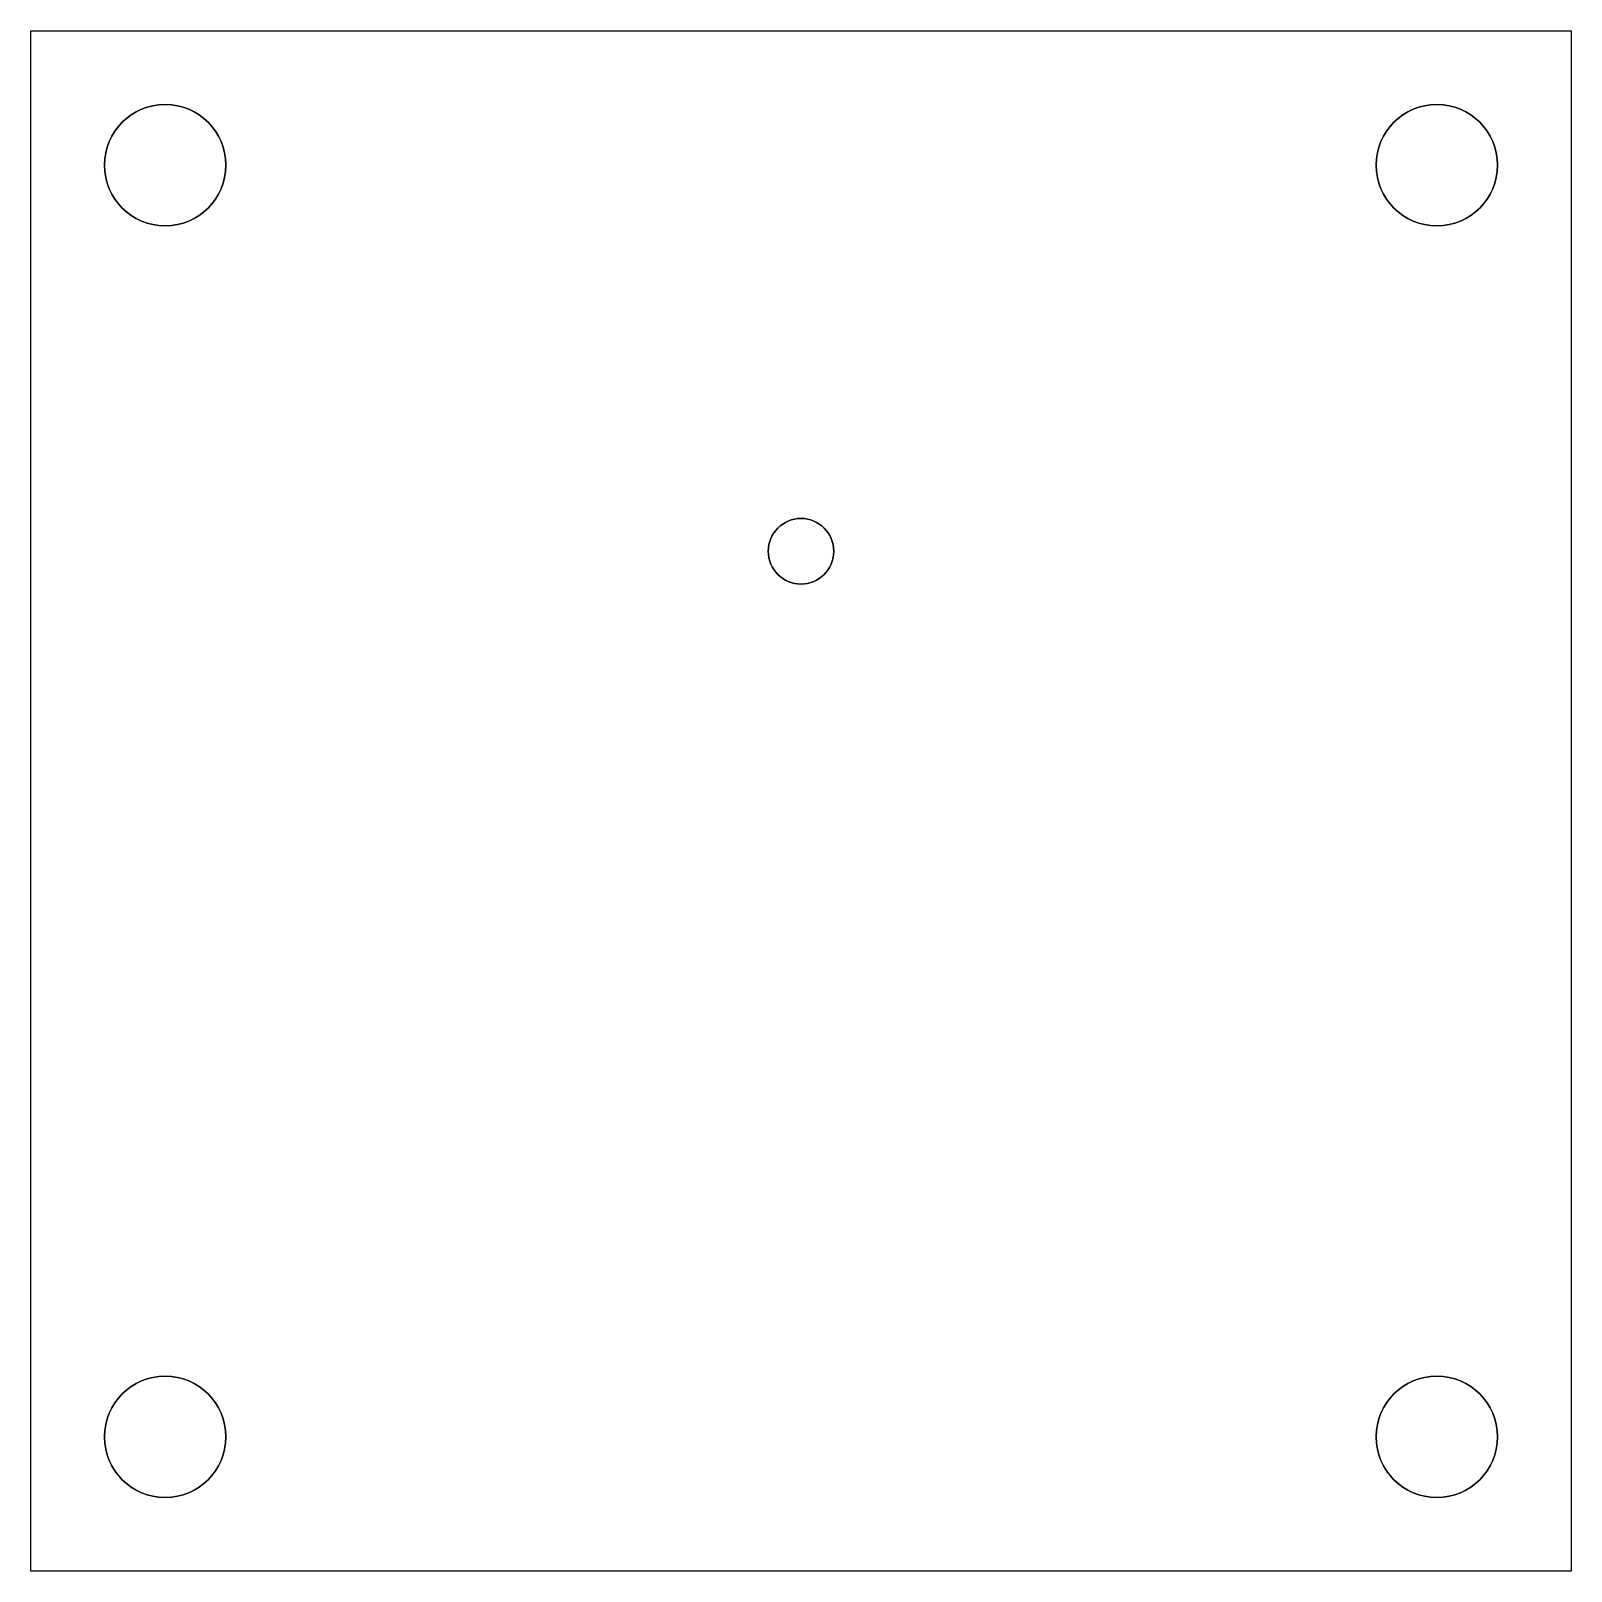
# Model space of a CAD drawing. Header units: millimetres. Extents: x -122.3 to -75.3, y -81 to -34.
import ezdxf

# ---------------------------------------------------------------- set-up
doc = ezdxf.new("R2010")
doc.units = ezdxf.units.MM
doc.layers.get('0').update_dxf_attribs({"linetype": 'CONTINUOUS'})

msp = doc.modelspace()

# ---------------------------------------------------------------- linework, layer by layer
msp.add_lwpolyline([(-75.3187, -80.9802), (-122.3187, -80.9802), (-122.3187, -33.9802), (-75.3187, -33.9802)], close=True)
msp.add_lwpolyline([(-75.3187, -80.9802), (-122.3187, -80.9802), (-122.3187, -33.9802), (-75.3187, -33.9802)], close=True)
at = {"extrusion": (0, 0, -1)}
for centre, radius in [((118.2187, -38.0802), 1.85), ((79.4187, -38.0802), 1.85), ((98.8187, -49.8602), 1), ((118.2187, -76.8802), 1.85), ((79.4187, -76.8802), 1.85)]:
    msp.add_circle(centre, radius, dxfattribs=at)
for centre, radius in [((-118.2187, -38.0802), 1.85), ((-79.4187, -38.0802), 1.85), ((-98.8187, -49.8602), 1), ((-118.2187, -76.8802), 1.85), ((-79.4187, -76.8802), 1.85)]:
    msp.add_circle(centre, radius)

doc.saveas('drawing.dxf')
